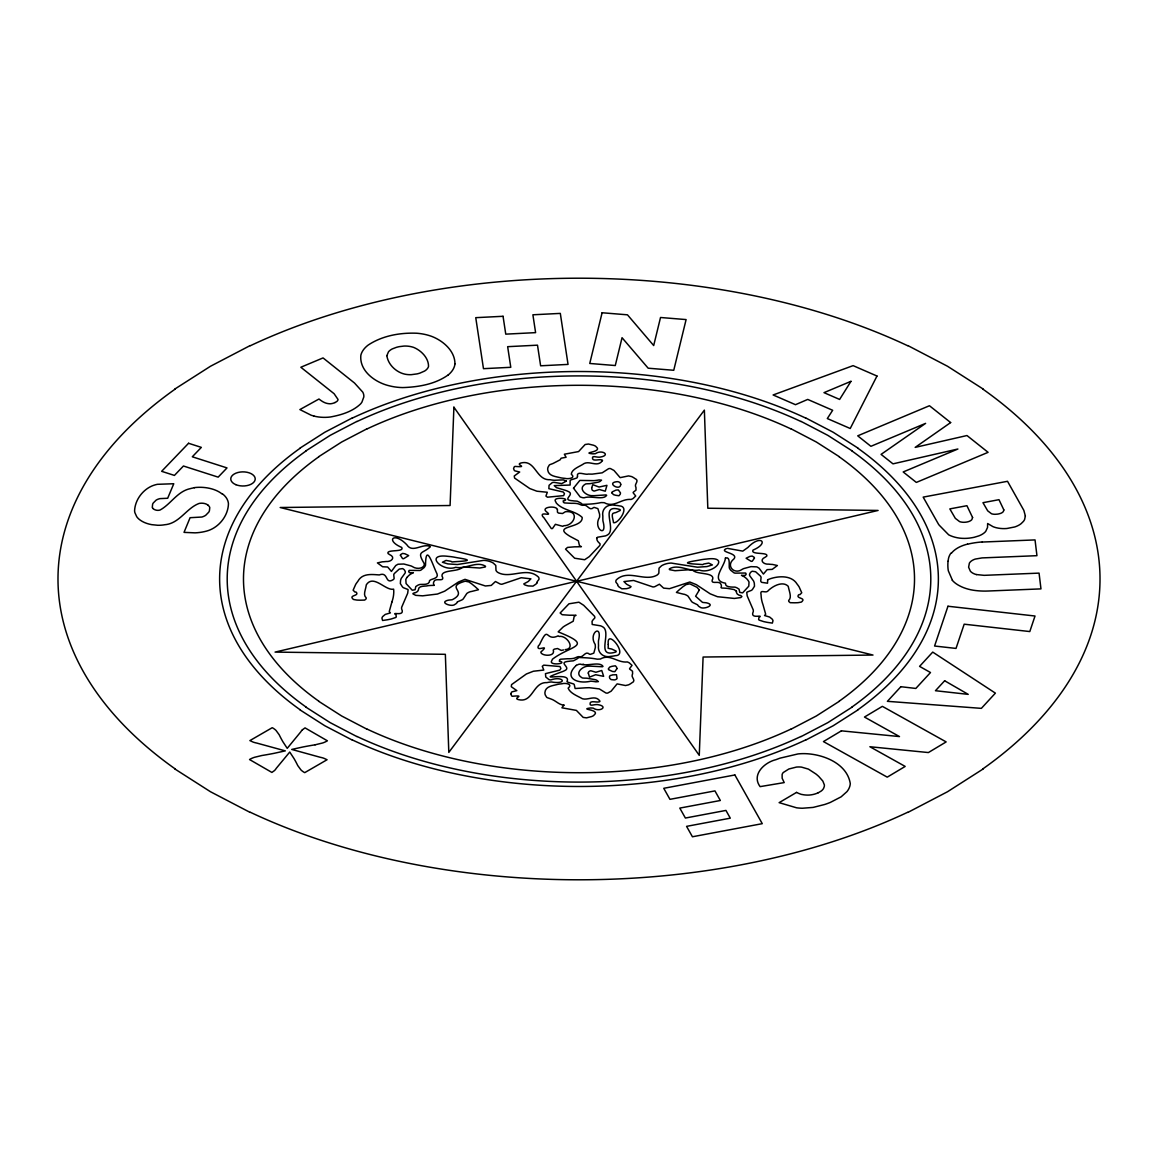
<?xml version="1.0" encoding="UTF-8"?>
<svg xmlns="http://www.w3.org/2000/svg" width="1158" height="1158" viewBox="0 0 1158 1158"><rect width="100%" height="100%" fill="white"/><g stroke="black" fill="none" stroke-linecap="round" stroke-linejoin="round"><path stroke-width="1.5" d="M454.949 363.829C454.964 351.048 443.369 341.06 432.325 336.631A36.824 21.264 0 0 0 424.885 334.416A36.491 21.061 0 0 0 416.706 333.229C399.988 332.563 382.27 335.719 368.157 345.084A37.722 21.785 0 0 0 360.862 355.188C359.154 371.067 375.409 382.574 389.32 385.817A35.912 20.728 0 0 0 402.535 387.583C418.327 387.105 435.176 384.311 448.262 374.888M948.04 561.138L947.997 561.688A117.262 67.7 0 0 0 948.04 568.839A80.597 46.537 0 0 0 948.359 570.894L952.397 580.23M457.338 601.957L457.265 602.174A7.556 4.371 0 0 1 454.92 604.389C452.3 607.27 439.794 602.898 446.785 600.597A13.187 7.614 0 0 1 448.797 600.09L451.924 599.786A1.65 0.955 0 0 0 452.59 599.54C468.483 591.289 444.672 587.265 464.459 581.417A2.562 1.476 0 0 1 465.386 581.215L468.889 581.938L472.334 584.356A50.503 29.153 0 0 0 474.997 586.556L478.486 589.726L471.567 591.463A5.385 3.112 0 0 0 470.032 591.781L468.86 592.245A13.722 7.918 0 0 0 466.819 593.475L463.287 598.86A7.194 4.154 0 0 1 461.752 599.989L457.453 601.856M391.867 602.174L389.233 611.569L390.42 612.886L385.267 614.42L382.661 616.577A13.331 7.701 0 0 0 381.937 618.126L382.574 620.485L387.337 619.791A107.723 62.199 0 0 0 391.187 618.994L395.689 617.518A7.151 4.125 0 0 0 396.297 616.896L395.949 614.623A5.689 3.286 0 0 0 394.936 614.145C392.837 612.032 405.286 616.649 401.638 608.92A18.789 10.856 0 0 1 401.667 607.27L407.688 593.229L408.123 589.827A1.809 1.042 0 0 0 407.196 589.19L403.331 587.685A8.96 5.168 0 0 1 402.246 586.585L400.35 583.589L400.552 580.563A40.038 23.117 0 0 1 401.29 578.32L404.967 573.268A7.107 4.096 0 0 0 405.271 571.589L404.504 570.083A9.163 5.283 0 0 0 402.622 568.592L399.221 569.099L394.27 573.586A18.152 10.48 0 0 0 393.749 574.73L394.024 577.538A4.516 2.606 0 0 1 394.024 578.653L393.894 578.942A4.154 2.403 0 0 1 393.069 579.753C384.745 584.833 388.697 571.256 379.259 574.933C371.501 574.397 362.208 573.08 357.779 581.446A77.21 44.583 0 0 0 355.723 584.327L353.132 590.189L354.941 592.042A2.287 1.317 0 0 0 355.796 592.013L355.998 592.085A5.11 2.953 0 0 1 356.519 592.52C359.038 595.965 349.065 595.14 352.712 598.787A8.236 4.762 0 0 0 353.711 599.526L356.925 600.076A66.817 38.576 0 0 0 360.413 600.191L364.683 600.09L366.029 598.961A6.282 3.619 0 0 0 366.203 597.89C362.801 594.763 365.537 590.508 366.333 584.776C373.513 573.89 385.686 591.087 393.604 589.133A51.386 29.659 0 0 1 393.72 590.377L393.778 591.535A87.472 50.503 0 0 1 391.809 602.174M537.182 582.561L537.196 582.532A24.188 13.968 0 0 1 535.951 584.11L532.998 586.093L528.424 585.948A12.941 7.469 0 0 1 525.978 585.297A11.71 6.76 0 0 1 524.429 584.66L523.807 583.893L526.152 582.633A31.034 17.92 0 0 0 528.323 581.417L530.9 578.841L521.23 577.726L501.921 584.254A4.053 2.345 0 0 1 499.966 583.907L495.45 581.519L491.253 585.427L485.39 585.977L465.009 579.333L458.496 581.982L444.672 591.173L437.449 594.04L422.612 595.834L415.722 595.342L412.957 593.924A1.607 0.926 0 0 1 413.16 593.388L414.434 592.809A2.765 1.592 0 0 1 415.505 592.722L417.575 591.449A20.511 11.841 0 0 1 418.096 590.537A5.515 3.185 0 0 0 418.443 589.596C418.458 585.282 425.493 586.57 428.359 585.63A42.629 24.608 0 0 1 433.063 585.383L434.163 585.369M578.363 657.498C584.139 657.715 590.493 657.816 597.21 659.163A50.503 29.153 0 0 0 600.394 659.018C610.063 653.387 617.431 663.114 627.332 661.942A17.457 10.089 0 0 1 629.344 662.897L632.036 665.358L629.619 668.571A2.229 1.288 0 0 0 629.807 669.194L632.514 671.206L632.601 673.753A21.09 12.173 0 0 1 632.196 674.926C631.081 677.531 636.914 680.759 631.573 683.017A19.078 11.015 0 0 1 628.635 684.812L625.552 685.536L617.098 683.886L611.149 691.167L607.718 693.063A2.345 1.361 0 0 1 605.837 692.947L599.308 688.894L589.205 687.693A149.295 86.199 0 0 0 585.485 687.823L575.121 688.518L574.238 684.61A3.677 2.113 0 0 0 573.615 683.958L568.129 682.279A3.387 1.954 0 0 1 566.986 681.497C572.284 670.453 531.015 683.22 561.63 671.901A13.317 7.686 0 0 0 564.351 670.786C572.501 667.515 556.462 662.275 569.143 661.276A8.989 5.197 0 0 1 570.46 661.073L572.327 660.928A8.381 4.835 0 0 0 573.572 660.755L576.916 658.974A20.685 11.942 0 0 0 578.349 657.57L578.378 657.541M302.426 729.757L305.046 727.89L327.396 740.802A21.727 12.55 0 0 1 322.604 742.987L315.106 744.811M174.742 389.102L210.51 366.246L250.085 345.605M300.154 448.016L324.819 432.252L352.119 418.009M306.045 450.78L330.189 435.35L356.91 421.411M318.667 456.715L341.697 441.994L367.187 428.692M839.333 701.285L816.303 716.006L790.813 729.308M851.955 707.22L827.811 722.65L801.09 736.589M857.846 709.984L833.181 725.748L805.881 739.991M983.258 768.898L947.49 791.754L907.915 812.395M796.501 792.434L779.131 802.653L796.559 807.792A32.134 18.557 0 0 0 802.422 808.241L813.133 807.415L824.728 804.477A77.108 44.511 0 0 0 830.387 802.393L841.128 796.834L846.947 791.638A35.941 20.743 0 0 0 849.538 787.093A35.464 20.468 0 0 0 850.276 783.532C847.063 763.672 823.772 754.365 805.621 753.67A30.89 17.833 0 0 0 797.992 753.93L780.159 758.128A91.844 53.022 0 0 0 775.932 759.677C764.555 762.355 751.166 774.659 760.111 786.629L784.212 782.591L782.157 778.263L782.128 774.543A12.116 6.991 0 0 1 783.271 772.516L788.888 768.984L796.458 767.074A14.099 8.135 0 0 1 801.524 767.117L808.443 769.129L815.999 774.051A84.129 48.578 0 0 1 818.778 776.468L822.831 781.057L824.366 784.907A19.165 11.059 0 0 1 824.235 786.673L823.57 788.424A15.141 8.743 0 0 1 821.254 791.001L818.315 792.752M335.009 402.593L336.79 401.508A6.905 3.981 0 0 0 338.035 399.467L334.112 393.72L300.834 367.245L323.053 357.923L354.507 383.023L362.787 392.157A23.971 13.838 0 0 1 363.815 396.948L361.933 402.101A28.125 16.241 0 0 1 360.428 404.07C352.35 411.683 341.06 415.042 330.363 416.996A26.605 15.358 0 0 1 313.847 416.069M612.828 674.868L616.476 674.709L617.069 678.53A4.415 2.548 0 0 1 616.013 679.413L614.855 679.876A9.076 5.24 0 0 1 612.958 679.789C609.426 680.542 607.588 674.998 611.931 675.1M726.457 548.574C717.96 552.38 739.007 552.771 733.94 558.923C725.284 565.553 734.317 575.019 742.032 569.432A12.347 7.122 0 0 1 743.885 568.535L750.977 566.638L756.825 566.87L759.04 568.144L763.411 574.05L767.146 569.635L772.212 569.374L777.394 565.524L772.502 564.438A21.741 12.55 0 0 1 768.811 564.149C763.469 564.684 758.765 559.98 765.25 557.186A23.088 13.331 0 0 1 766.697 556.216C769.057 551.657 750.08 555.218 753.033 550.079C768.984 543.391 761.544 534.938 750.037 545.389A66.078 38.156 0 0 0 747.88 547.488L742.77 551.121L727.441 548.356M565.191 649.638C576.004 648.798 566.696 635.076 559.328 636.451A6.297 3.633 0 0 1 558.142 635.843C544.998 642.125 549.196 623.742 539.498 644.745A11.218 6.485 0 0 0 538.34 645.976C535.604 652.808 551.121 642.835 540.829 652.055C540.873 656.05 555.724 657.194 553.249 650.101A4.791 2.765 0 0 1 554.393 649.117L557.563 648.523L561.268 650.42L563.555 649.942M982.288 542.045L1035.035 539.918L1036.946 555.681L982.042 557.91L975.224 559.082A12.81 7.397 0 0 0 969.391 563.106L968.609 567.217L970.361 571.198A12.593 7.266 0 0 0 976.368 574.571M582.908 664.229L583.675 664.287M976.368 574.556L984.141 575.338L1039.059 573.123L1040.97 588.886L988.208 591.014A44.873 25.91 0 0 1 973.227 590.218A32.8 18.933 0 0 1 959.794 585.919A31.498 18.181 0 0 1 952.281 580.274M907.915 345.605L947.49 366.246L983.258 389.102M805.881 418.009L833.181 432.252L857.846 448.016M801.09 421.411L827.811 435.35L851.955 450.78M790.813 428.692L816.303 441.994L839.333 456.715M367.187 729.308L341.697 716.006L318.667 701.285M356.91 736.589L330.189 722.65L306.045 707.22M352.119 739.991L324.819 725.748L300.154 709.984M250.085 812.395L210.51 791.754L174.742 768.898M207.803 504.975L209.048 506.205A9.814 5.66 0 0 1 209.772 507.696L209.395 510.866A23.276 13.447 0 0 1 208.729 512.183L205.719 515.281A13.114 7.57 0 0 1 201.883 517.033L190.086 517.698L184.021 532.376L195.109 532.854A32.612 18.832 0 0 0 206.703 531.059C218.529 527.86 228.14 516.077 228.444 503.773A35.174 20.308 0 0 0 227.923 501.125L227.692 500.488A28.993 16.748 0 0 0 222.365 493.771M434.105 585.297L433.874 584.906A9.626 5.558 0 0 1 433.83 581.837C434.945 577.292 443.934 582.199 442.674 577.437A16.487 9.51 0 0 0 442.081 576.394C440.547 569.49 457.598 572.038 461.883 567.695A12.26 7.078 0 0 1 465.849 567.087L479.803 568.028L485.173 567A1.607 0.926 0 0 0 485.405 566.146C476.213 560.747 465.791 569.447 455.687 567.319C441.951 572.559 423.481 553.032 448.363 556.39A38.923 22.465 0 0 1 453.487 557.027L455.022 557.316A68.25 39.401 0 0 0 459.046 558.026C478.862 561.181 457.381 561.239 452.054 561.977A9.8 5.66 0 0 0 450.925 561.312L446.062 560.414L442.414 562.252L447.9 563.917L457.396 564.525L483.653 560.356A14.171 8.178 0 0 1 488.618 561.109L489.993 561.529A15.315 8.844 0 0 1 493.279 563.077L495.798 565.451L495.986 570.402A11.594 6.687 0 0 0 497.549 572.255C509.911 579.666 526.933 566.016 538.542 577.176A7.773 4.487 0 0 1 538.89 579.478L537.066 581.837A5.964 3.445 0 0 0 537.196 582.517M315.106 744.811A237.216 136.948 0 0 0 303.005 746.968L291.729 749.429L320.201 757.274A18.904 10.914 0 0 1 323.82 758.244L327.063 759.735L304.713 772.647A21.712 12.535 0 0 1 300.906 769.882L297.736 765.539A237.129 136.905 0 0 0 294.016 758.562L289.746 752.049L276.169 768.449A18.948 10.943 0 0 1 274.489 770.562L271.898 772.429L249.535 759.532A21.814 12.593 0 0 1 254.326 757.346L261.824 755.523A237.129 136.905 0 0 0 273.925 753.366L285.302 750.876L256.786 743.074A18.919 10.929 0 0 1 253.139 742.09L249.896 740.599L272.246 727.687A21.785 12.579 0 0 1 276.038 730.452L279.194 734.78A237.216 136.948 0 0 0 282.914 741.771L287.227 748.343L300.762 731.87A18.861 10.885 0 0 1 302.441 729.757M796.559 792.39A24.043 13.882 0 0 0 801.64 794.46L801.973 794.475A16.169 9.336 0 0 0 809.312 795.054A17.008 9.814 0 0 0 818.243 792.709M948.214 561.138A37.027 21.38 0 0 1 950.848 553.206M951.34 553.321A30.875 17.819 0 0 1 967.509 544.13M967.567 544.202A54.455 31.44 0 0 1 982.259 541.958M454.978 363.844A37.809 21.828 0 0 1 448.276 374.902M313.876 416.011A30.036 17.341 0 0 1 311.14 415.215L299.893 409.57L318.971 399.018A44.525 25.708 0 0 0 322.908 401.754L324.298 402.448A9.727 5.616 0 0 0 330.262 403.795A8.265 4.762 0 0 0 334.894 402.521M207.818 504.975A7.73 4.458 0 0 0 199.234 503.397C186.395 508.058 179.548 523.575 164.697 524.748A20.772 12 0 0 1 157.72 525.269L151.626 524.646A23.623 13.635 0 0 1 140.436 520.275A23.305 13.447 0 0 1 136.687 516.627L134.907 512.704A29.442 16.994 0 0 1 134.589 510.794C134.994 500.43 142.087 490.529 151.437 486.215A22.595 13.042 0 0 1 157.343 484.319L173.772 483.74L167.678 498.258L160.007 498.62A10.06 5.804 0 0 0 156.041 500.213L153.276 502.977A23.088 13.331 0 0 0 152.653 504.077L152.277 507.407A6.818 3.937 0 0 0 152.653 508.058A8.236 4.748 0 0 0 152.986 508.463M152.972 508.463A6.355 3.662 0 0 0 156.648 510.258A4.733 2.736 0 0 0 160.05 510.027C170.848 504.208 177.406 491.267 190.332 488.633A21.278 12.289 0 0 1 194.428 487.779M194.37 487.619A27.097 15.647 0 0 1 221.989 493.916M407.196 577.22A23.681 13.679 0 0 0 405.821 579.463L406.082 583.56L412.248 590.233L415.1 589.726L415.794 586.527L418.11 585.094A12.651 7.295 0 0 1 419.978 584.457C422.988 584.168 427.809 585.137 429.386 582.025C428.084 578.291 439.432 579.796 436.957 573.702C432.933 565.813 425.811 541.452 425.522 565.205A22.407 12.941 0 0 1 424.074 567.637L420.774 570.199A3.894 2.244 0 0 1 419.659 570.489L409.194 570.387A6.919 3.995 0 0 0 408.673 571.618L409.44 572.66L412.176 572.819A9.09 5.254 0 0 0 413.392 572.645L410.714 574.064A21.828 12.608 0 0 0 407.196 577.22M839.174 456.788A335.067 193.444 0 0 1 839.174 701.212M790.682 729.207A335.067 193.444 0 0 1 367.318 729.207M318.826 701.212A335.067 193.444 0 0 1 318.826 456.788M367.318 428.793A335.067 193.444 0 0 1 790.682 428.793M857.673 448.088A358.893 207.21 0 0 1 857.673 709.912M805.736 739.89A358.893 207.21 0 0 1 352.264 739.89M300.327 709.912A358.893 207.21 0 0 1 300.327 448.088M352.264 418.11A358.893 207.21 0 0 1 805.736 418.11M851.796 450.853A351.308 202.824 0 0 1 851.796 707.147M800.945 736.488A351.308 202.824 0 0 1 357.055 736.488M306.204 707.147A351.308 202.824 0 0 1 306.204 450.853M357.055 421.512A351.308 202.824 0 0 1 800.945 421.512M983.012 389.218A520.304 300.385 0 0 1 983.012 768.782M907.713 812.25A520.304 300.385 0 0 1 250.287 812.25M174.988 768.782A520.304 300.385 0 0 1 174.988 389.218M250.287 345.75A520.304 300.385 0 0 1 907.713 345.75M608.283 644.485L608.153 648.292L610.107 648.726A10.885 6.282 0 0 1 611.742 649.045L616.056 651.057A1.94 1.115 0 0 1 615.839 652.012C595.863 658.294 610.613 635.206 603.984 627.795A10.914 6.297 0 0 0 600.495 625.812L592.216 624.466L592.042 621.455A16.921 9.771 0 0 1 592.91 620.022L594.908 617.822L594.604 616.346L583.69 605.301L578.913 602.203L568.954 603.81L560.139 613.002L562.195 614.71L569.258 615.216A93.624 54.05 0 0 0 571.719 615.202L576.062 615.274L574.846 615.955A4.487 2.591 0 0 0 574.165 616.476L573.224 621.209L566.827 624.741A38.634 22.306 0 0 0 563.092 627.028L558.17 631.863C594.85 646.555 570.88 645.107 552.395 659.235A16.226 9.365 0 0 1 551.845 660.552C548.038 665.763 566.276 663.881 560.964 661.58A10.205 5.891 0 0 0 559.343 661.232L559.647 659.77A7.961 4.603 0 0 1 560.704 659.206L567.565 658.743A23.319 13.462 0 0 0 571.386 658.67L572.949 658.482A7.411 4.285 0 0 0 574.686 658.034L577.509 656.875A3.72 2.142 0 0 1 578.913 656.644C583.646 658.222 585.007 650.174 589.61 654.27A2.49 1.433 0 0 0 590.421 654.342L593.808 653.141L595.328 647.597A58.001 33.481 0 0 0 595.183 644.441C587.801 633.223 602.797 622.83 598.469 640.808A143.968 83.115 0 0 0 598.527 645.585C597.34 653.141 603.868 658.077 611.033 656.311A19.223 11.102 0 0 0 615.39 655.66C629.098 655.457 606.126 627.086 608.283 644.485M573.514 488.198L580.172 496.941L582.431 497.636A10.871 6.282 0 0 0 584.11 497.795C590.551 495.334 603.332 500.531 606.647 495.349A1.983 1.144 0 0 0 605.952 494.929L594.213 495.682A12 6.934 0 0 1 592.809 495.653C586.73 496.377 577.249 488.792 585.239 484.203A1.824 1.057 0 0 1 586.006 483.87L587.946 483.74A11.001 6.355 0 0 0 590.392 483.61L598.31 482.133A9.756 5.631 0 0 0 599.945 481.496L601.538 480.136L599.019 479.933A25.404 14.663 0 0 1 593.924 480.642L579.84 480.425L573.514 488.198M386.859 355.636C388.046 364.625 396.224 372.283 404.938 374.179A15.879 9.163 0 0 0 411.293 374.671L417.01 373.904A25.172 14.533 0 0 0 419.92 373.108L424.566 371.067A15.315 8.844 0 0 0 427.867 367.94A13.331 7.701 0 0 0 428.532 366.319C428.59 357.909 421.223 350.57 413.826 347.472A15.3 8.844 0 0 0 411.235 346.72L410.366 346.531A16.067 9.278 0 0 0 403.997 346.068L399.206 346.662A24.217 13.983 0 0 0 396.326 347.371L392.33 348.891A15.807 9.119 0 0 0 388.495 351.8L386.859 355.636M566.363 481.106L561.746 483.595L554.074 482.35A3.836 2.215 0 0 0 552.265 482.611L549.051 485.318L548.863 488.676L563.295 492.034L564.467 493.655L563.628 495.624L547.43 497.202L545.939 496.044L547.314 492.266L536.892 491.209L529.785 488.546L514.586 478.066L514.253 475.967L519.681 472.015L515.165 470.93A2.359 1.361 0 0 1 514.34 470.495L513.559 468.628L514.268 466.819A2.374 1.375 0 0 1 515.122 466.413C530.48 467.615 512.097 464.141 523.025 462.621C535.662 461.159 536.617 480.57 550.036 479.701A18.412 10.639 0 0 0 554.465 480.281L563.309 479.875L566.363 481.106M602.449 460.594C597.673 467.716 590.102 460.58 584.168 463.504C580.057 466.471 571.777 468.918 571.27 474.215C576.337 478.167 568.028 479.282 564.974 478.355A26.851 15.503 0 0 1 561.051 477.878C556.158 476.517 548.4 476.329 547.691 469.772A19.932 11.508 0 0 1 547.995 467.311L549.268 465.082A2.678 1.549 0 0 1 550.18 464.532L551.787 463.938A24.217 13.983 0 0 0 553.104 463.432L560.125 459.813L561.138 458.206L566.103 457.265L564.366 454.211L578.58 451.577L585.137 444.513L588.452 444.021L593.62 445.265A19.57 11.305 0 0 1 595.53 446.148L597.383 448.088A7.918 4.574 0 0 1 597.47 449.159C596.457 452.474 582.648 452.677 592.476 453.835A16.892 9.756 0 0 0 595.444 453.675C601.813 449.087 611.569 455.326 599.83 457.164A11.334 6.543 0 0 1 597.673 457.12L594.199 456.628A2.229 1.288 0 0 0 592.549 457.164C591.405 462.288 599.207 458.814 601.914 459.943A1.824 1.057 0 0 1 602.449 460.594M767.653 579.767L767.537 583.212L761.776 582.373A4.169 2.403 0 0 1 760.951 581.562L760.82 581.273A4.516 2.606 0 0 1 760.82 580.172L761.081 577.364A18.137 10.48 0 0 0 760.56 576.206L755.609 571.734L752.208 571.227A9.163 5.283 0 0 0 750.312 572.732L749.559 574.238A7.093 4.096 0 0 0 749.863 575.902L753.554 580.969A39.98 23.073 0 0 1 754.307 583.198L754.495 586.223L752.613 589.219A8.946 5.168 0 0 1 751.528 590.319L747.677 591.825A1.809 1.042 0 0 0 746.751 592.462L747.185 595.878L753.236 609.904A18.789 10.842 0 0 1 753.279 611.554C749.689 619.298 762.036 614.652 759.981 616.78A5.66 3.271 0 0 0 758.982 617.257L758.62 619.516A7.136 4.125 0 0 0 759.243 620.152L763.744 621.614A106.623 61.562 0 0 0 767.609 622.411L772.357 623.105L772.994 620.746A13.317 7.686 0 0 0 772.27 619.197L769.665 617.055L764.512 615.52L765.699 614.29L763.035 604.809A88.761 51.241 0 0 1 761.081 594.85C759.46 588.163 766.017 594.459 768.536 590.348C773.269 585.861 782.75 580.809 788.207 586.252C789.38 592.085 792.029 597.34 788.685 600.495A6.268 3.619 0 0 0 788.873 601.567L790.205 602.696L794.475 602.797A66.918 38.634 0 0 0 797.978 602.681L801.191 602.131A8.251 4.762 0 0 0 802.176 601.378C805.823 597.731 795.835 598.57 798.354 595.125A5.095 2.938 0 0 1 798.875 594.691L799.02 594.604A2.287 1.317 0 0 0 799.932 594.633L801.741 592.78L799.136 586.918A77.152 44.54 0 0 0 797.08 584.052C791.073 574.165 775.846 576.148 767.653 579.767M596.659 538.282L597.166 540.337A16.921 9.771 0 0 0 598.064 541.77L600.134 543.942L599.873 545.418L589.335 556.578L584.66 559.734L574.658 558.228L565.538 549.138L567.536 547.416L574.571 546.822A93.566 54.021 0 0 1 577.031 546.808L581.388 546.692L580.144 546.026A4.487 2.591 0 0 1 579.434 545.505L578.349 540.786L571.835 537.326A38.619 22.291 0 0 1 568.028 535.083C552.916 525.312 583.14 528.352 582.17 517.394C575.135 510.62 562.759 510.533 556.274 503.006A16.241 9.38 0 0 0 555.666 501.689C551.7 496.536 569.997 498.186 564.757 500.56A10.234 5.906 0 0 1 563.15 500.936L563.497 502.384A7.932 4.589 0 0 0 564.583 502.948L571.459 503.325A23.363 13.491 0 0 1 575.28 503.368L576.843 503.527A7.397 4.27 0 0 1 578.609 503.962L581.461 505.091A3.72 2.142 0 0 0 582.879 505.308C587.584 503.658 589.104 511.706 593.634 507.551A2.49 1.433 0 0 1 594.445 507.465L597.89 508.637L599.583 514.166A57.987 33.481 0 0 1 599.54 517.322C592.534 528.656 607.849 538.832 602.942 520.926A143.65 82.942 0 0 1 602.855 516.15C601.393 508.623 607.82 503.585 614.999 505.293A19.237 11.102 0 0 1 619.385 505.872C630.589 506.422 617.996 524.212 613.479 522.663C613.479 520 610.208 513.023 614.319 512.878A10.842 6.253 0 0 0 615.94 512.545L620.181 510.49A1.925 1.115 0 0 0 619.935 509.534C599.743 503.527 615.274 526.325 608.891 533.867A10.9 6.297 0 0 1 605.46 535.893L597.514 537.24L596.659 538.282M577.495 476.329L577.277 477.386A3.677 2.113 0 0 1 576.684 478.051L571.241 479.788A3.387 1.954 0 0 0 570.127 480.584L570.127 485.043L554.233 485.622L556.477 487.648L565.09 490.239A13.317 7.686 0 0 1 567.84 491.31C576.091 494.437 560.269 499.995 572.949 500.777A8.989 5.182 0 0 0 574.267 500.965L576.134 501.081A8.396 4.849 0 0 1 577.393 501.255L580.795 502.992A20.641 11.927 0 0 1 582.271 504.381C588.148 504.251 594.387 504.019 601.089 502.586A50.605 29.225 0 0 1 604.273 502.688C614.015 508.203 621.209 498.418 631.11 499.46A17.457 10.075 0 0 0 633.093 498.505L635.699 496L633.18 492.816A2.229 1.288 0 0 1 633.339 492.193L635.988 490.152L635.988 487.605A21.105 12.188 0 0 0 635.554 486.432C634.367 483.856 640.056 480.483 634.656 478.355A19.078 11.015 0 0 0 631.646 476.589L628.548 475.909L620.152 477.646L613.957 470.438L610.469 468.57A2.345 1.361 0 0 0 608.587 468.701L602.189 472.826L592.143 474.143A149.411 86.257 0 0 1 588.409 474.056C585.47 475.316 576.206 470.307 577.495 476.329M576.337 665.343C562.831 677.879 577.466 684.421 590.783 681.179A25.433 14.678 0 0 1 595.892 681.83L598.396 681.599L596.775 680.253A9.756 5.631 0 0 0 595.125 679.645L587.149 678.241A10.987 6.34 0 0 0 584.689 678.154L582.749 678.038A1.824 1.057 0 0 1 581.967 677.72C573.847 673.348 583.024 665.488 589.161 666.168A11.985 6.919 0 0 1 590.566 666.139L602.334 666.762A1.983 1.144 0 0 0 603 666.342C599.598 661.131 586.817 666.661 580.39 664.142A10.856 6.268 0 0 0 578.725 664.316L576.337 665.343M725.415 558.069C724.734 566.682 709.825 580.621 725.516 583.212C724.778 587.251 731.378 587.135 734.881 587.106A12.68 7.324 0 0 1 736.749 587.743L739.065 589.176L739.759 592.375L742.625 592.882L748.777 586.194L749.023 582.098A23.681 13.664 0 0 0 747.648 579.854A21.828 12.593 0 0 0 744.131 576.713L741.453 575.28A9.09 5.24 0 0 0 742.654 575.454L745.39 575.309L746.157 574.267A6.905 3.981 0 0 0 745.622 573.022L735.171 573.138A3.894 2.244 0 0 1 734.042 572.848L730.756 570.286A22.378 12.926 0 0 1 729.294 567.869C728.874 564.93 730.495 556.057 725.415 558.069M591.666 487.764L591.999 489.733A4.169 2.403 0 0 0 592.621 490.413L593.721 490.963A1.607 0.926 0 0 0 594.416 491.021L599.337 489.501L605.258 491.195L606.951 485.332L599.004 487.04L592.809 484.695L591.666 487.764M616.896 668.658L614.884 671.654A18.181 10.494 0 0 1 612.437 671.452L608.645 669.7A9.307 5.37 0 0 1 608.355 668.774L609.817 667.008A27.792 16.038 0 0 1 612.119 666.299L615.347 665.792L616.577 667.24A11.725 6.774 0 0 1 616.896 668.658M754.423 558.156L752.28 561.181A1.476 0.854 0 0 1 751.137 561.312L746.099 558.243L749.791 556.448A20.352 11.739 0 0 1 752.193 556.057L753.974 557.114A4.082 2.359 0 0 1 754.379 557.881L754.423 558.156M453.907 407.196L450.086 505.51L280.178 507.508L576.452 581.273L275.068 652.099L445.352 654.313L448.812 752.41L704.368 410.135L707.813 508.232L878.097 510.446L576.727 581.287L873.002 655.052L703.094 657.035L699.258 755.349L453.907 407.196M736.445 591.26L736.416 592.245A5.529 3.185 0 0 0 736.778 593.186A20.511 11.841 0 0 1 737.299 594.097L739.369 595.371A2.75 1.592 0 0 1 740.773 595.53L741.916 596.558L740.802 597.571L734.346 598.44L717.439 596.703L710.201 593.837L696.349 584.66L689.835 582.025L669.469 588.684L663.606 588.119L659.394 584.225L654.892 586.614A4.053 2.345 0 0 1 652.938 586.961L633.6 580.447L623.945 581.577L626.521 584.139A31.078 17.935 0 0 0 628.693 585.355L631.052 586.614L630.43 587.381A11.696 6.745 0 0 1 628.881 588.018A12.955 7.484 0 0 1 626.435 588.669L621.86 588.829L618.908 586.845A24.231 13.983 0 0 1 617.677 585.297A5.949 3.431 0 0 0 617.793 584.573L615.955 582.213A7.773 4.487 0 0 1 616.302 579.912C627.897 568.737 644.934 582.387 657.281 574.961A11.594 6.702 0 0 0 658.844 573.109L659.032 568.158L661.536 565.77A15.315 8.844 0 0 1 664.822 564.236L666.197 563.801A14.171 8.178 0 0 1 671.148 563.063L697.406 567.203L706.916 566.58L712.402 564.916L708.739 563.092L703.876 563.989A9.785 5.645 0 0 0 702.761 564.655C697.521 563.859 675.838 563.96 695.755 560.704A68.322 39.444 0 0 0 699.779 559.994L701.314 559.705A38.923 22.465 0 0 1 706.438 559.068C731.306 555.681 712.894 575.222 699.143 569.997C689.053 572.095 678.588 563.497 669.411 568.839A1.607 0.926 0 0 0 669.657 569.693L675.027 570.72L688.967 569.765A12.26 7.078 0 0 1 692.947 570.387C697.232 574.715 714.283 572.153 712.749 579.072A16.444 9.496 0 0 0 712.17 580.1C710.94 584.862 719.885 579.97 721.043 584.5A9.611 5.558 0 0 1 721 587.569L721.796 588.047A42.122 24.318 0 0 1 727.47 588.38L734.186 589.581L736.445 591.26M1025.351 515.976L1024.598 519.508A20.308 11.725 0 0 1 1023.397 521.418L1021.124 523.662A19.976 11.537 0 0 1 1014.726 526.962L1006.881 528.497A19.7 11.363 0 0 1 996.227 527.715A17.037 9.843 0 0 1 992.869 526.586L987.629 523.517L987.542 527.455L985.776 531.276A17.935 10.364 0 0 1 984.474 532.651A19.845 11.45 0 0 1 978.742 535.922L974.443 537.225A29.934 17.283 0 0 1 971.678 537.775A24.709 14.272 0 0 1 959.692 538.137A24.101 13.91 0 0 1 948.692 534.837L939.196 525.167A76.862 44.38 0 0 1 938.443 524.125L923.172 497.115L1007.518 481.294L1023.831 510.345L1025.351 515.976M620.746 484.334C620.485 491.513 606.256 483.161 616.143 481.786A9.061 5.225 0 0 1 617.981 481.67L619.212 482.133A4.415 2.548 0 0 1 620.297 483.002L620.746 484.334M563.946 705.121L561.905 707.799L576.394 710.404L583.183 717.395L586.513 717.859L591.637 716.556A19.585 11.305 0 0 0 593.518 715.644L595.313 713.69A7.918 4.574 0 0 0 595.357 712.619C594.228 709.304 580.578 709.333 590.218 708.001A16.892 9.756 0 0 1 593.186 708.117C599.714 712.662 609.238 706.279 597.441 704.585A11.348 6.557 0 0 0 595.313 704.657L591.839 705.179A2.229 1.288 0 0 1 590.175 704.657C588.886 699.562 596.79 702.949 599.453 701.777A1.824 1.042 0 0 0 599.96 701.126C595.328 694.525 588.206 700.489 582.46 698.766C577.596 695.972 570.228 693.454 568.144 688.141C573.297 684.031 565.307 682.699 561.905 683.77A26.851 15.503 0 0 0 557.997 684.306C553.177 685.71 545.404 685.999 544.911 692.542A19.918 11.493 0 0 0 545.302 695.017L546.634 697.217A2.678 1.549 0 0 0 547.575 697.767L549.196 698.332A24.115 13.925 0 0 1 550.528 698.824C555.912 700.503 558.619 704.802 563.946 705.121M972.59 517.525L971.88 519.537A7.701 4.444 0 0 1 968.262 521.693L967.393 521.911A11.406 6.586 0 0 1 965.931 522.157L964.961 522.258A8.251 4.762 0 0 1 959.606 521.621L955.321 518.35L949.835 508.898L966.916 505.699L972.59 517.525M588.278 673.073L589.523 677.126L595.646 674.723L603.651 676.344L601.755 670.496L595.907 672.262L590.927 670.786A1.607 0.926 0 0 0 590.233 670.858L589.161 671.423A4.154 2.403 0 0 0 588.553 672.103L588.278 673.073M424.537 564.091C423.886 569.041 416.2 569.258 412.784 566.798A12.347 7.136 0 0 0 410.931 565.9L403.838 564.004L397.99 564.236L395.775 565.509L391.418 571.415L387.669 567.015L382.618 566.754L377.421 562.904L382.299 561.818A21.785 12.579 0 0 0 385.99 561.514C391.346 562.064 396.036 557.331 389.537 554.566A23.117 13.346 0 0 0 388.089 553.596C385.715 549.037 404.721 552.569 401.739 547.444C385.802 540.743 393.112 532.246 404.735 542.755A66.035 38.127 0 0 1 406.892 544.853C412.552 553.741 422.931 542.566 430.472 546.677C422.511 554.19 416.127 550.296 424.537 564.091M557.418 509.607L557.432 512.125A4.777 2.765 0 0 0 558.59 513.095L562.527 513.515L565.437 511.706C580.1 510.215 574.382 525.862 563.946 525.703A6.297 3.633 0 0 0 562.802 526.325L555.391 524.313L552.467 528.555L551.353 528.598L543.855 517.626A11.218 6.47 0 0 1 542.653 516.41C539.585 510.678 554.175 517.713 546.084 511.46C540.858 506.886 556.68 505.279 557.418 509.607M510.852 693.714L511.59 695.871A2.374 1.375 0 0 0 512.458 696.262C527.73 694.916 509.534 698.592 520.492 699.968C533.1 701.343 533.534 681.859 546.923 682.612A18.427 10.639 0 0 1 551.338 681.975C568.39 684.769 563.324 675.519 550.875 679.905A3.836 2.215 0 0 1 549.051 679.659L545.765 676.996L545.461 673.638L559.777 670.12L560.906 668.484L559.994 666.53L543.753 665.141L542.291 666.299L543.797 670.062L533.404 671.235L526.383 673.985L511.546 684.624L511.286 686.723L516.83 690.617L512.357 691.76A2.359 1.361 0 0 0 511.546 692.194L510.852 693.714M611.902 492.859L613.422 494.596A27.72 16.009 0 0 0 615.752 495.291L618.994 495.754L620.181 494.292A11.739 6.774 0 0 0 620.456 492.874L618.343 489.906A18.238 10.538 0 0 0 615.897 490.124L612.162 491.918A9.322 5.385 0 0 0 611.902 492.859M1003.856 509.954L1003.335 511.532A7.078 4.082 0 0 1 1000.425 513.443L998.804 513.891A12.752 7.353 0 0 1 997.385 514.138L995.098 514.297A7.093 4.096 0 0 1 991.509 513.747L987.702 510.837L982.968 502.688L998.978 499.677L1003.856 509.954M699.374 589.958L695.611 596.225L702.313 602.218A1.636 0.941 0 0 0 702.964 602.464L706.091 602.753A13.187 7.614 0 0 1 708.117 603.275C715.108 605.576 702.602 609.919 699.953 607.082A7.556 4.357 0 0 1 697.623 604.852L693.135 602.667A7.209 4.154 0 0 1 691.601 601.538L688.055 596.167A13.65 7.874 0 0 0 686.014 594.937L684.856 594.459A5.37 3.098 0 0 0 683.307 594.141L676.388 592.418L679.862 589.248A50.431 29.109 0 0 0 682.525 587.034L685.956 584.631L689.459 583.893A2.562 1.476 0 0 1 690.385 584.11L696.957 587.28L699.374 589.958M400.407 555.247L402.521 558.532A1.476 0.854 0 0 0 403.664 558.677L408.687 555.594L404.996 553.814A20.337 11.739 0 0 0 402.593 553.423L400.827 554.479A4.082 2.359 0 0 0 400.407 555.247M602.102 312.761L589.755 363.467L615.274 365.537L622.049 337.702L648.176 368.201L673.753 370.285L686.101 319.579L660.523 317.495L653.691 345.547L627.462 314.817L602.102 312.761M947.968 606.242L934.578 646.019L956.016 648.422L964.18 624.191L1029.795 631.559L1035.02 616.013L947.968 606.242M876.982 376.032L850.233 428.503L827.319 418.545L832.66 410.279L807.719 399.423L795.488 404.692L773.124 394.965L853.113 365.639L876.982 376.032M850.971 381.329L839.622 399.438L824.004 392.649L850.971 381.329M900.866 686.708L887.404 701.328L981.362 708.363L995.388 693.135L932.726 652.099L919.582 666.371L930.496 672.537L915.833 688.445L900.866 686.708M944.653 680.759L935.461 690.718L968.218 694.366L944.653 680.759M188.566 443.282L161.642 471.32L174.424 475.417L183.442 466.008L218.153 477.139L227.011 467.919L192.3 456.788L201.347 447.379L188.566 443.282M950.646 422.569L915.182 447.379L966.973 435.538L988.092 452.329L916.34 482.423L903.182 471.957L957.898 449.014L892.977 463.851L881.079 454.385L925.618 423.365L870.903 446.308L857.716 435.828L929.454 405.734L950.646 422.569M841.388 730.843L823.439 741.583L887.245 777.148L905.18 766.422L869.89 746.736L928.383 752.555L946.158 741.916L882.367 706.351L864.461 717.048L899.491 736.575L841.388 730.843M734.867 774.963L663.751 788.309L669.961 799.338L714.949 790.9L720.348 800.496L679.789 808.096L685.391 818.04L725.936 810.426L730.293 818.17L686.578 826.363L692.426 836.771L762.268 823.671L734.867 774.963M503.05 316.293L475.75 317.668L483.479 368.678L510.779 367.303L507.653 346.676L537.5 345.171L540.627 365.798L568.042 364.408L560.313 313.398L532.897 314.788L535.604 332.636L505.756 334.141L503.05 316.293M235.885 484.681A12.231 7.064 0 0 0 255.165 479.615A12.231 7.064 0 0 0 237.911 472.507A12.231 7.064 0 0 0 235.885 484.681"/></g></svg>
